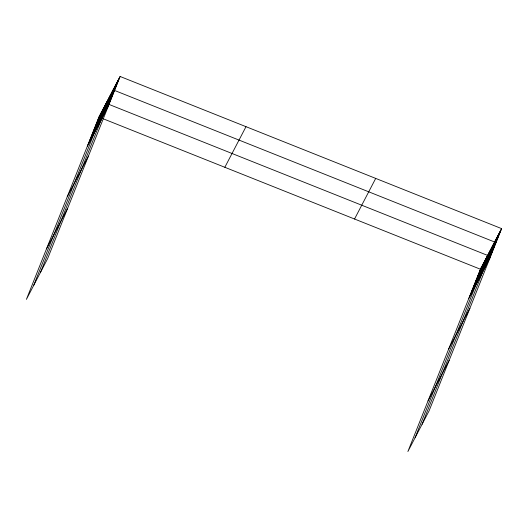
<?xml version="1.0" encoding="UTF-8"?>
<svg xmlns="http://www.w3.org/2000/svg" width="528" height="528" viewBox="0 0 528 528"><rect width="100%" height="100%" fill="white"/><g stroke="black" fill="none" stroke-linecap="round" stroke-linejoin="round"><path stroke-width="0.79" d="M120.113 76.474L98.947 117.084L26.4 299.383L47.566 258.773L120.113 76.474L501.6 228.617L429.053 410.916L407.887 451.526L480.434 269.227L501.6 228.617M88.077 144.824L99.667 115.705M88.796 143.438L100.386 114.325M89.516 142.058L101.105 112.939M90.235 140.679L101.825 111.56M90.955 139.3L102.544 110.18M91.674 137.92L103.264 108.801M92.393 136.534L103.983 107.422M93.119 135.155L104.702 106.036M93.839 133.775L105.422 104.656M33.601 285.575L106.141 103.277L487.628 255.42L415.081 437.719M95.33 130.904L106.92 101.785M96.109 129.419L107.699 100.3M96.881 127.928L108.471 98.809M97.66 126.443L109.25 97.324M98.439 124.951L110.022 95.832M99.211 123.46L110.801 94.34M99.99 121.975L111.58 92.855M100.762 120.483L112.352 91.364M40.583 272.177L113.131 89.879L494.617 242.015L422.07 424.314M102.32 117.506L113.903 88.387M103.092 116.015L114.682 86.896M103.871 114.53L115.46 85.411M104.643 113.038L116.233 83.919M105.422 111.553L117.011 82.434M106.201 110.062L117.784 80.942M106.973 108.57L118.562 79.457M107.752 107.085L119.341 77.966M469.564 296.96L481.153 267.841M470.283 295.581L481.873 266.462M471.002 294.202L482.592 265.082M471.722 292.822L483.311 263.703M472.441 291.436L484.031 262.324M473.161 290.057L484.75 260.938M473.88 288.677L485.47 259.558M474.599 287.298L486.189 258.179M475.319 285.919L486.908 256.799M476.817 283.048L488.407 253.928M477.596 281.556L489.179 252.443M478.368 280.071L489.958 250.952M479.147 278.579L490.736 249.46M479.919 277.094L491.509 247.975M480.698 275.603L492.287 246.484M481.477 274.111L493.06 244.999M482.249 272.626L493.838 243.507M483.8 269.65L495.389 240.53M484.579 268.158L496.168 239.039M485.357 266.666L496.94 237.554M486.13 265.181L497.719 236.062M486.908 263.69L498.498 234.571M487.681 262.205L499.27 233.086M488.459 260.713L500.049 231.594M489.238 259.222L500.821 230.109M87.358 146.203L108.53 105.593M67.241 196.753L88.414 156.143M46.517 248.833L67.683 208.223M224.836 167.29L246.002 126.68M354.539 219.021L375.712 178.411M468.844 298.34L490.01 257.737M448.727 348.889L469.894 308.286M428.003 400.976L449.17 360.367M98.947 117.084L480.434 269.227"/></g></svg>
